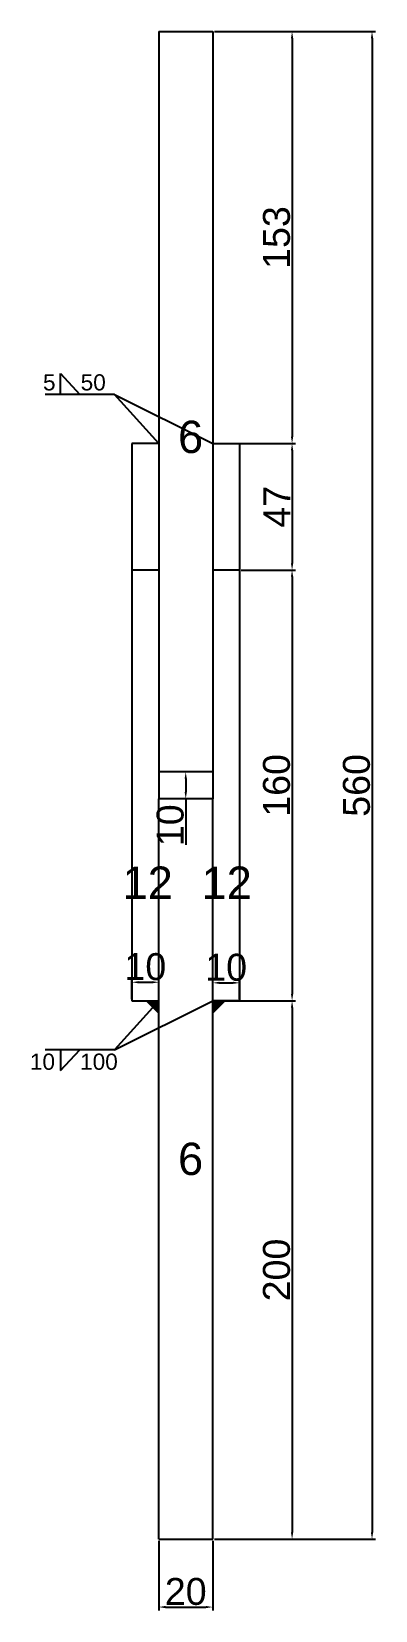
# Model space of a CAD drawing. Header units: millimetres. Extents: x 277 to 35015, y -7843 to 25622.
# Drawn here: x 6030 to 6157, y -6952 to -6366 of the extents above; entities that cross this region are included whole.
import ezdxf

# ---------------------------------------------------------------- set-up
doc = ezdxf.new("R2010")
doc.units = ezdxf.units.MM
for name, color, linetype in [('尺寸标注', 6, 'Continuous'), ('标号', 4, 'Continuous'), ('焊缝', 250, 'Continuous')]:
    doc.layers.add(name, color=color, linetype=linetype)
doc.styles.get("Standard").update_dxf_attribs({"font": 'arial.ttf'})
doc.dimstyles.new('ISO-25-JHF', dxfattribs={"dimtxt": 10, "dimasz": 2.5, "dimexe": 1.25, "dimexo": 0.625, "dimtad": 1, "dimtxsty": 'Standard', "dimcen": 2.5, "dimadec": 0, "dimazin": 0, "dimtfac": 1, "dimtmove": 0, "dimatfit": 3, "dimfxl": 1, "dimarcsym": 0})

# ---------------------------------------------------------------- blocks, each defined once
blk = doc.blocks.new('*D1130')
at = {"layer": 'Defpoints', "color": 0, "transparency": 16777216}
for p in [(6076.84, -6925.98), (6096.84, -6925.98), (6096.84, -6951.17)]:
    blk.add_point(p, dxfattribs=at)
at = {"layer": '尺寸标注', "color": 0, "lineweight": -2, "transparency": 16777216}
for p, q in [((6076.84, -6926.6), (6076.84, -6952.42)), ((6096.84, -6926.6), (6096.84, -6952.42)), ((6079.34, -6951.17), (6094.34, -6951.17))]:
    blk.add_line(p, q, dxfattribs=at)
at = {"layer": '尺寸标注', "color": 0, "transparency": 16777216}
for points in [[(6079.34, -6950.76), (6079.34, -6951.59), (6076.84, -6951.17)], [(6094.34, -6950.76), (6094.34, -6951.59), (6096.84, -6951.17)]]:
    blk.add_solid(points, dxfattribs=at)
at = {"layer": '尺寸标注', "color": 0, "transparency": 16777216, "insert": (6086.84, -6945.44), "char_height": 10, "attachment_point": 5}
blk.add_mtext('20', dxfattribs=at)
blk = doc.blocks.new('*D1131')
at = {"layer": 'Defpoints', "color": 0, "transparency": 16777216}
for p in [(6076.84, -6719.09), (6066.84, -6725.98), (6076.84, -6725.98)]:
    blk.add_point(p, dxfattribs=at)
at = {"layer": '尺寸标注', "color": 0, "lineweight": -2, "transparency": 16777216}
for p, q in [((6066.84, -6725.35), (6066.84, -6717.84)), ((6069.34, -6719.09), (6074.34, -6719.09)), ((6076.84, -6725.35), (6076.84, -6717.84))]:
    blk.add_line(p, q, dxfattribs=at)
at = {"layer": '尺寸标注', "color": 0, "transparency": 16777216}
for points in [[(6069.34, -6718.68), (6069.34, -6719.51), (6066.84, -6719.09)], [(6074.34, -6718.68), (6074.34, -6719.51), (6076.84, -6719.09)]]:
    blk.add_solid(points, dxfattribs=at)
at = {"layer": '尺寸标注', "color": 0, "transparency": 16777216, "insert": (6071.84, -6713.36), "char_height": 10, "attachment_point": 5}
blk.add_mtext('10', dxfattribs=at)
blk = doc.blocks.new('*D1132')
at = {"layer": 'Defpoints', "color": 0, "transparency": 16777216}
for p in [(6106.84, -6719.31), (6096.84, -6725.98), (6106.84, -6725.98)]:
    blk.add_point(p, dxfattribs=at)
at = {"layer": '尺寸标注', "color": 0, "lineweight": -2, "transparency": 16777216}
for p, q in [((6096.84, -6725.35), (6096.84, -6718.06)), ((6099.34, -6719.31), (6104.34, -6719.31)), ((6106.84, -6725.35), (6106.84, -6718.06))]:
    blk.add_line(p, q, dxfattribs=at)
at = {"layer": '尺寸标注', "color": 0, "transparency": 16777216}
for points in [[(6099.34, -6718.89), (6099.34, -6719.72), (6096.84, -6719.31)], [(6104.34, -6718.89), (6104.34, -6719.72), (6106.84, -6719.31)]]:
    blk.add_solid(points, dxfattribs=at)
at = {"layer": '尺寸标注', "color": 0, "transparency": 16777216, "insert": (6101.84, -6713.58), "char_height": 10, "attachment_point": 5}
blk.add_mtext('10', dxfattribs=at)
blk = doc.blocks.new('*D1133')
at = {"layer": 'Defpoints', "color": 0, "transparency": 16777216}
for p in [(6096.84, -6365.98), (6096.84, -6518.98), (6126.31, -6518.98)]:
    blk.add_point(p, dxfattribs=at)
at = {"layer": '尺寸标注', "color": 0, "lineweight": -2, "transparency": 16777216}
for p, q in [((6097.47, -6365.98), (6127.56, -6365.98)), ((6126.31, -6368.48), (6126.31, -6516.48)), ((6097.47, -6518.98), (6127.56, -6518.98))]:
    blk.add_line(p, q, dxfattribs=at)
at = {"layer": '尺寸标注', "color": 0, "transparency": 16777216}
for points in [[(6125.89, -6368.48), (6126.73, -6368.48), (6126.31, -6365.98)], [(6125.89, -6516.48), (6126.73, -6516.48), (6126.31, -6518.98)]]:
    blk.add_solid(points, dxfattribs=at)
at = {"layer": '尺寸标注', "color": 0, "transparency": 16777216, "insert": (6120.58, -6442.48), "char_height": 10, "attachment_point": 5, "rotation": 90}
blk.add_mtext('153', dxfattribs=at)
blk = doc.blocks.new('*D1134')
at = {"layer": 'Defpoints', "color": 0, "transparency": 16777216}
for p in [(6106.84, -6565.98), (6106.84, -6725.98), (6126.31, -6725.98)]:
    blk.add_point(p, dxfattribs=at)
at = {"layer": '尺寸标注', "color": 0, "lineweight": -2, "transparency": 16777216}
for p, q in [((6107.47, -6565.98), (6127.56, -6565.98)), ((6126.31, -6568.48), (6126.31, -6723.48)), ((6107.47, -6725.98), (6127.56, -6725.98))]:
    blk.add_line(p, q, dxfattribs=at)
at = {"layer": '尺寸标注', "color": 0, "transparency": 16777216}
for points in [[(6125.89, -6568.48), (6126.73, -6568.48), (6126.31, -6565.98)], [(6125.89, -6723.48), (6126.73, -6723.48), (6126.31, -6725.98)]]:
    blk.add_solid(points, dxfattribs=at)
at = {"layer": '尺寸标注', "color": 0, "transparency": 16777216, "insert": (6120.58, -6645.98), "char_height": 10, "attachment_point": 5, "rotation": 90}
blk.add_mtext('160', dxfattribs=at)
blk = doc.blocks.new('*D1135')
at = {"layer": 'Defpoints', "color": 0, "transparency": 16777216}
for p in [(6096.84, -6725.98), (6096.84, -6925.98), (6126.31, -6925.98)]:
    blk.add_point(p, dxfattribs=at)
at = {"layer": '尺寸标注', "color": 0, "lineweight": -2, "transparency": 16777216}
for p, q in [((6097.47, -6725.98), (6127.56, -6725.98)), ((6126.31, -6728.48), (6126.31, -6923.48)), ((6097.47, -6925.98), (6127.56, -6925.98))]:
    blk.add_line(p, q, dxfattribs=at)
at = {"layer": '尺寸标注', "color": 0, "transparency": 16777216}
for points in [[(6125.89, -6728.48), (6126.73, -6728.48), (6126.31, -6725.98)], [(6125.89, -6923.48), (6126.73, -6923.48), (6126.31, -6925.98)]]:
    blk.add_solid(points, dxfattribs=at)
at = {"layer": '尺寸标注', "color": 0, "transparency": 16777216, "insert": (6120.58, -6825.98), "char_height": 10, "attachment_point": 5, "rotation": 90}
blk.add_mtext('200', dxfattribs=at)
blk = doc.blocks.new('*D1122')
at = {"layer": 'Defpoints', "color": 0, "transparency": 16777216}
for p in [(6097.47, -6365.98), (6097.47, -6925.98), (6155.98, -6925.98)]:
    blk.add_point(p, dxfattribs=at)
at = {"layer": '尺寸标注', "color": 0, "lineweight": -2, "transparency": 16777216}
for p, q in [((6098.09, -6365.98), (6157.23, -6365.98)), ((6155.98, -6368.48), (6155.98, -6923.48)), ((6098.09, -6925.98), (6157.23, -6925.98))]:
    blk.add_line(p, q, dxfattribs=at)
at = {"layer": '尺寸标注', "color": 0, "transparency": 16777216}
for points in [[(6155.57, -6368.48), (6156.4, -6368.48), (6155.98, -6365.98)], [(6155.57, -6923.48), (6156.4, -6923.48), (6155.98, -6925.98)]]:
    blk.add_solid(points, dxfattribs=at)
at = {"layer": '尺寸标注', "color": 0, "transparency": 16777216, "insert": (6150.25, -6645.98), "char_height": 10, "attachment_point": 5, "rotation": 90}
blk.add_mtext('560', dxfattribs=at)
blk = doc.blocks.new('*D1136')
at = {"layer": 'Defpoints', "color": 0, "transparency": 16777216}
for p in [(6096.84, -6640.98), (6086.84, -6650.98), (6096.84, -6650.98)]:
    blk.add_point(p, dxfattribs=at)
at = {"layer": '尺寸标注', "color": 0, "lineweight": -2, "transparency": 16777216}
for p, q in [((6096.22, -6640.98), (6085.59, -6640.98)), ((6086.84, -6643.48), (6086.84, -6648.48)), ((6096.22, -6650.98), (6085.59, -6650.98)), ((6086.84, -6650.98), (6086.84, -6668.08))]:
    blk.add_line(p, q, dxfattribs=at)
at = {"layer": '尺寸标注', "color": 0, "transparency": 16777216}
for points in [[(6086.43, -6643.48), (6087.26, -6643.48), (6086.84, -6640.98)], [(6086.43, -6648.48), (6087.26, -6648.48), (6086.84, -6650.98)]]:
    blk.add_solid(points, dxfattribs=at)
at = {"layer": '尺寸标注', "color": 0, "transparency": 16777216, "insert": (6081.11, -6660.78), "char_height": 10, "attachment_point": 5, "rotation": 90}
blk.add_mtext('10', dxfattribs=at)
blk = doc.blocks.new('*D1139')
at = {"layer": 'Defpoints', "color": 0, "transparency": 16777216}
for p in [(6106.84, -6518.98), (6106.84, -6565.98), (6126.31, -6565.98)]:
    blk.add_point(p, dxfattribs=at)
at = {"layer": '尺寸标注', "color": 0, "lineweight": -2, "transparency": 16777216}
for p, q in [((6107.47, -6518.98), (6127.56, -6518.98)), ((6126.31, -6521.48), (6126.31, -6563.48)), ((6107.47, -6565.98), (6127.56, -6565.98))]:
    blk.add_line(p, q, dxfattribs=at)
at = {"layer": '尺寸标注', "color": 0, "transparency": 16777216}
for points in [[(6125.89, -6521.48), (6126.73, -6521.48), (6126.31, -6518.98)], [(6125.89, -6563.48), (6126.73, -6563.48), (6126.31, -6565.98)]]:
    blk.add_solid(points, dxfattribs=at)
at = {"layer": '尺寸标注', "color": 0, "transparency": 16777216, "insert": (6120.69, -6542.48), "char_height": 10, "attachment_point": 5, "rotation": 90}
blk.add_mtext('47', dxfattribs=at)

msp = doc.modelspace()

# ---------------------------------------------------------------- hatches: boundary and pattern name
at = {"layer": '焊缝'}
h = msp.add_hatch(color=250, dxfattribs=at)
h.dxf.hatch_style = 1
h.paths.add_polyline_path([(6076.844, -6730.976), (6071.844, -6725.976), (6076.844, -6725.976)])
h = msp.add_hatch(color=250, dxfattribs=at)
h.dxf.hatch_style = 1
h.paths.add_polyline_path([(6096.844, -6730.976), (6101.844, -6725.976), (6096.844, -6725.976)])

# ---------------------------------------------------------------- linework, layer by layer
for p, q in [((6076.844, -6365.976), (6096.844, -6365.976)), ((6076.844, -6365.976), (6076.844, -6640.976)), ((6096.844, -6365.976), (6096.844, -6640.976)), ((6076.844, -6518.976), (6066.844, -6518.976)), ((6066.844, -6518.976), (6066.844, -6725.976)), ((6096.844, -6518.976), (6106.844, -6518.976)), ((6106.844, -6518.976), (6106.844, -6725.976)), ((6076.844, -6565.976), (6066.844, -6565.976)), ((6106.844, -6565.976), (6096.844, -6565.976)), ((6096.844, -6640.976), (6076.844, -6640.976)), ((6076.844, -6640.976), (6076.844, -6650.976)), ((6096.844, -6640.976), (6096.844, -6650.976)), ((6096.844, -6650.976), (6076.844, -6650.976)), ((6076.844, -6925.976), (6076.844, -6650.976)), ((6096.844, -6925.976), (6096.844, -6650.976)), ((6066.844, -6725.976), (6076.844, -6725.976)), ((6106.844, -6725.976), (6096.844, -6725.976)), ((6076.844, -6925.976), (6096.844, -6925.976))]:
    msp.add_line(p, q)
at = {"layer": '尺寸标注'}
for p, q in [((6040.34, -6500.786), (6040.34, -6493.022)), ((6040.34, -6493.022), (6047.571, -6500.786)), ((6060.453, -6500.786), (6034.69, -6500.786)), ((6076.844, -6518.976), (6060.453, -6500.786)), ((6060.453, -6500.786), (6096.844, -6518.976)), ((6076.844, -6725.976), (6060.453, -6744.166)), ((6060.453, -6744.166), (6096.844, -6725.976)), ((6060.453, -6744.166), (6034.69, -6744.166)), ((6040.34, -6744.166), (6040.34, -6751.931)), ((6040.34, -6751.931), (6047.571, -6744.166))]:
    msp.add_line(p, q, dxfattribs=at)

# ---------------------------------------------------------------- texts
at = {"layer": '尺寸标注', "char_height": 6}
for s, insert, attachment_point in [('5    50', (6033.87, -6493.269), 1), ('\\pt0;10    100', (6028.998, -6751.683), 7)]:
    msp.add_mtext_dynamic_manual_height_columns(s, width=68.30832, gutter_width=12.5, heights=[0], dxfattribs=dict(at, insert=insert, attachment_point=attachment_point))
at = {"layer": '标号', "char_height": 12, "attachment_point": 7}
for s, insert in [('6 ', (6083.98, -6522.687)), ('12 ', (6063.423, -6688.116)), ('12 ', (6092.723, -6688.116)), ('6 ', (6083.98, -6790.86))]:
    msp.add_mtext_dynamic_manual_height_columns(s, width=70.10425, gutter_width=12.5, heights=[0], dxfattribs=dict(at, insert=insert))

# ---------------------------------------------------------------- dimensions: what is measured, and where the dimension line sits
at = {"layer": '尺寸标注'}
for p1, p2, distance, picture, middle in [((6096.844, -6365.976), (6096.844, -6518.976), 29.467, '*D1133', (6120.577, -6442.476)), ((6106.844, -6518.976), (6106.844, -6565.976), 19.467, '*D1139', (6120.686, -6542.476)), ((6106.844, -6565.976), (6106.844, -6725.976), 19.467, '*D1134', (6120.58, -6645.976)), ((6096.844, -6640.976), (6096.844, -6650.976), -10, '*D1136', (6081.113, -6660.776)), ((6096.844, -6725.976), (6096.844, -6925.976), 29.467, '*D1135', (6120.58, -6825.976))]:
    dim = msp.add_aligned_dim(p1=p1, p2=p2, distance=distance, dimstyle='ISO-25-JHF', dxfattribs=at)
    dim.commit()
    dim.dimension.update_dxf_attribs({"geometry": picture, "text_midpoint": middle})
for base, p1, p2, angle, picture, middle in [((6155.983, -6925.976), (6097.469, -6365.976), (6097.469, -6925.976), 270, '*D1122', (6155.983, -6645.976)), ((6076.844, -6719.094), (6066.844, -6725.976), (6076.844, -6725.976), 0, '*D1131', (6071.844, -6719.094)), ((6106.844, -6719.307), (6096.844, -6725.976), (6106.844, -6725.976), 0, '*D1132', (6101.844, -6719.307)), ((6096.844, -6951.174), (6076.844, -6925.976), (6096.844, -6925.976), 0, '*D1130', (6086.844, -6951.174))]:
    dim = msp.add_linear_dim(base=base, p1=p1, p2=p2, angle=angle, dimstyle='ISO-25-JHF', dxfattribs=at)
    dim.commit()
    dim.dimension.update_dxf_attribs({"geometry": picture, "text_midpoint": middle, "dimtype": 161})

doc.saveas('drawing.dxf')
